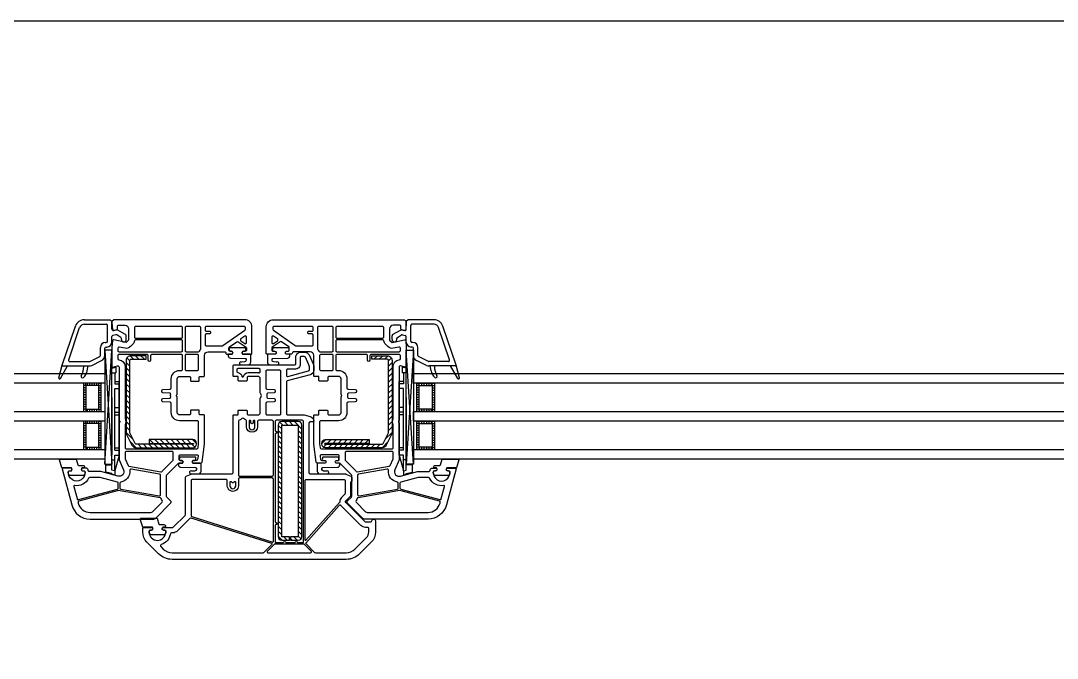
# Model space of a CAD drawing. Header units: millimetres. Extents: x 53645 to 137188, y 78097 to 135533.
# Drawn here: x 69657.7 to 70094.4, y 84934.2 to 85202.8 of the extents above; entities that cross this region are included whole.
import ezdxf

# ---------------------------------------------------------------- set-up
doc = ezdxf.new("R2010")
doc.units = ezdxf.units.MM

# ---------------------------------------------------------------- blocks, each defined once
blk = doc.blocks.new('3432')
at = {"color": 0}
for p, q in [((-9426.41, 354.9), (-9420.85, 371.29)), ((-9417.15, 372.1), (-9407.83, 372.1)), ((-9417.06, 374), (-9406.18, 374)), ((-9407.33, 364.9), (-9407.33, 371.6)), ((-9406.18, 374), (-9405.43, 373.25)), ((-9405.43, 369.96), (-9405.43, 373.25)), ((-9280.68, 374), (-9281.43, 373.25)), ((-9281.43, 369.96), (-9281.43, 373.25)), ((-9269.79, 374), (-9280.68, 374)), ((-9279.53, 364.9), (-9279.53, 371.6)), ((-9269.7, 372.1), (-9279.03, 372.1)), ((-9260.44, 354.9), (-9266.01, 371.29)), ((-9423.67, 357.06), (-9419.05, 370.68)), ((-9405.43, 364.6), (-9405.43, 366.91)), ((-9403.78, 367.62), (-9405.01, 367.4)), ((-9403.23, 369.75), (-9404.84, 369.47)), ((-9401.68, 366.55), (-9403.44, 367.56)), ((-9399.68, 367.7), (-9403.23, 369.75)), ((-9399.43, 365.65), (-9399.43, 367.27)), ((-9287.43, 365.65), (-9287.43, 367.27)), ((-9287.18, 367.7), (-9283.63, 369.75)), ((-9285.18, 366.55), (-9283.42, 367.56)), ((-9283.63, 369.75), (-9282.01, 369.47)), ((-9283.08, 367.62), (-9281.84, 367.4)), ((-9281.43, 364.6), (-9281.43, 366.91)), ((-9263.18, 357.06), (-9267.81, 370.68)), ((-9408.23, 364.4), (-9407.83, 364.4)), ((-9407.93, 362.5), (-9407.53, 362.5)), ((-9401.43, 365.65), (-9401.43, 366.11)), ((-9285.43, 365.65), (-9285.43, 366.11)), ((-9278.93, 362.5), (-9279.33, 362.5)), ((-9278.63, 364.4), (-9279.03, 364.4)), ((-9414.76, 356.45), (-9410.61, 358.47)), ((-9410.33, 358.92), (-9410.33, 362.3)), ((-9408.43, 358.92), (-9408.43, 362)), ((-9408.41, 313.17), (-9405.42, 361.18)), ((-9408.41, 361.18), (-9405.42, 313.17)), ((-9396.3, 357.33), (-9397.78, 358.8)), ((-9394.04, 357.33), (-9395.54, 358.83)), ((-9391.78, 357.33), (-9393.28, 358.83)), ((-9390.95, 358.76), (-9391.02, 358.83)), ((-9295.91, 358.76), (-9295.84, 358.83)), ((-9295.08, 357.33), (-9293.58, 358.83)), ((-9292.81, 357.33), (-9291.31, 358.83)), ((-9290.55, 357.33), (-9289.08, 358.8)), ((-9278.45, 313.17), (-9281.44, 361.18)), ((-9278.45, 361.18), (-9281.44, 313.17)), ((-9278.43, 358.92), (-9278.43, 362)), ((-9276.53, 358.92), (-9276.53, 362.3)), ((-9272.09, 356.45), (-9276.25, 358.47)), ((-9427.86, 349.5), (-9426.42, 354.88)), ((-9427.12, 349.2), (-9424.13, 354.5)), ((-9426.43, 354.8), (-9426.43, 354.8)), ((-9426.13, 354.5), (-9414.98, 354.5)), ((-9423.2, 356.4), (-9414.98, 356.4)), ((-9417.32, 354.32), (-9417.32, 354.5)), ((-9415.87, 352.48), (-9415.52, 354.5)), ((-9413.93, 354.74), (-9409.78, 356.76)), ((-9405.43, 353.61), (-9403.73, 354.07)), ((-9403.73, 354.07), (-9403.73, 351.67)), ((-9397.95, 354.45), (-9399.45, 355.95)), ((-9397.95, 356.71), (-9399.14, 357.9)), ((-9288.91, 356.71), (-9287.72, 357.9)), ((-9288.91, 354.45), (-9287.41, 355.95)), ((-9283.13, 354.07), (-9283.13, 351.67)), ((-9281.43, 353.61), (-9283.13, 354.07)), ((-9272.92, 354.74), (-9277.08, 356.76)), ((-9263.66, 356.4), (-9271.87, 356.4)), ((-9260.73, 354.5), (-9271.87, 354.5)), ((-9270.98, 352.48), (-9271.34, 354.5)), ((-9269.54, 354.32), (-9269.54, 354.5)), ((-9259.73, 349.2), (-9262.73, 354.5)), ((-9259, 349.5), (-9260.44, 354.88)), ((-9260.43, 354.8), (-9260.43, 354.8)), ((-9405.43, 310.65), (-9405.43, 353.61)), ((-9405.43, 351.67), (-9403.73, 351.67)), ((-9404.23, 351.67), (-9404.23, 346.97)), ((-9397.95, 352.19), (-9399.45, 353.69)), ((-9397.95, 349.92), (-9399.45, 351.42)), ((-9288.91, 352.19), (-9287.41, 353.69)), ((-9288.91, 349.92), (-9287.41, 351.42)), ((-9281.43, 351.67), (-9283.13, 351.67)), ((-9282.63, 351.67), (-9282.63, 346.97)), ((-9281.43, 310.65), (-9281.43, 353.61)), ((-9416.41, 347.28), (-9417.41, 347.28)), ((-9416.41, 346.28), (-9417.41, 346.28)), ((-9416.41, 346.28), (-9417.41, 346.28)), ((-9416.41, 345.28), (-9417.41, 345.28)), ((-9416.41, 346.28), (-9416.41, 347.28)), ((-9415.91, 347.28), (-9415.91, 346.28)), ((-9414.91, 347.28), (-9414.91, 346.28)), ((-9413.91, 347.28), (-9413.91, 346.28)), ((-9412.91, 347.28), (-9412.91, 346.28)), ((-9411.91, 347.28), (-9411.91, 346.28)), ((-9410.91, 347.28), (-9409.91, 347.28)), ((-9410.91, 346.28), (-9410.91, 347.28)), ((-9410.91, 346.28), (-9409.91, 346.28)), ((-9410.91, 346.28), (-9409.91, 346.28)), ((-9410.91, 345.28), (-9409.91, 345.28)), ((-9404.23, 347.97), (-9402.43, 347.97)), ((-9404.23, 346.97), (-9402.43, 346.97)), ((-9402.43, 316.97), (-9402.43, 347.97)), ((-9397.95, 347.66), (-9399.45, 349.16)), ((-9397.95, 345.4), (-9399.45, 346.9)), ((-9288.91, 347.66), (-9287.41, 349.16)), ((-9288.91, 345.4), (-9287.41, 346.9)), ((-9284.43, 316.97), (-9284.43, 347.97)), ((-9282.63, 347.97), (-9284.43, 347.97)), ((-9282.63, 346.97), (-9284.43, 346.97)), ((-9275.97, 347.28), (-9276.97, 347.28)), ((-9275.97, 346.28), (-9276.97, 346.28)), ((-9275.97, 346.28), (-9276.97, 346.28)), ((-9275.97, 345.28), (-9276.97, 345.28)), ((-9275.97, 346.28), (-9275.97, 347.28)), ((-9274.97, 347.28), (-9274.97, 346.28)), ((-9273.97, 347.28), (-9273.97, 346.28)), ((-9272.97, 347.28), (-9272.97, 346.28)), ((-9271.97, 347.28), (-9271.97, 346.28)), ((-9270.97, 347.28), (-9270.97, 346.28)), ((-9270.47, 347.28), (-9269.47, 347.28)), ((-9270.47, 346.28), (-9270.47, 347.28)), ((-9270.47, 346.28), (-9269.47, 346.28)), ((-9270.47, 346.28), (-9269.47, 346.28)), ((-9270.47, 345.28), (-9269.47, 345.28)), ((-9416.41, 344.28), (-9417.41, 344.28)), ((-9416.41, 343.28), (-9417.41, 343.28)), ((-9416.41, 342.28), (-9417.41, 342.28)), ((-9416.41, 341.28), (-9417.41, 341.28)), ((-9410.91, 344.28), (-9409.91, 344.28)), ((-9410.91, 343.28), (-9409.91, 343.28)), ((-9410.91, 342.28), (-9409.91, 342.28)), ((-9410.91, 341.28), (-9409.91, 341.28)), ((-9405.43, 341.2), (-9405.43, 317)), ((-9404.23, 344.97), (-9402.43, 344.97)), ((-9404.23, 318.97), (-9404.23, 344.97)), ((-9397.95, 343.13), (-9399.45, 344.63)), ((-9397.95, 340.87), (-9399.45, 342.37)), ((-9288.91, 343.13), (-9287.41, 344.63)), ((-9288.91, 340.87), (-9287.41, 342.37)), ((-9282.63, 344.97), (-9284.43, 344.97)), ((-9282.63, 318.97), (-9282.63, 344.97)), ((-9281.43, 341.2), (-9281.43, 317)), ((-9275.97, 344.28), (-9276.97, 344.28)), ((-9275.97, 343.28), (-9276.97, 343.28)), ((-9275.97, 342.28), (-9276.97, 342.28)), ((-9275.97, 341.28), (-9276.97, 341.28)), ((-9270.47, 344.28), (-9269.47, 344.28)), ((-9270.47, 343.28), (-9269.47, 343.28)), ((-9270.47, 342.28), (-9269.47, 342.28)), ((-9270.47, 341.28), (-9269.47, 341.28)), ((-9416.41, 340.28), (-9417.41, 340.28)), ((-9416.41, 339.28), (-9417.41, 339.28)), ((-9416.41, 338.28), (-9417.41, 338.28)), ((-9416.41, 337.28), (-9417.41, 337.28)), ((-9416.41, 336.28), (-9417.41, 336.28)), ((-9416.41, 336.28), (-9416.41, 335.28)), ((-9415.91, 336.28), (-9415.91, 335.28)), ((-9414.91, 336.28), (-9414.91, 335.28)), ((-9413.91, 336.28), (-9413.91, 335.28)), ((-9412.91, 336.28), (-9412.91, 335.28)), ((-9411.91, 336.28), (-9411.91, 335.28)), ((-9410.91, 340.28), (-9409.91, 340.28)), ((-9410.91, 339.28), (-9409.91, 339.28)), ((-9410.91, 338.28), (-9409.91, 338.28)), ((-9410.91, 337.28), (-9409.91, 337.28)), ((-9410.91, 336.28), (-9410.91, 335.28)), ((-9410.91, 336.28), (-9409.91, 336.28)), ((-9404.23, 336.97), (-9402.43, 336.97)), ((-9397.95, 338.61), (-9399.45, 340.11)), ((-9397.95, 336.35), (-9399.45, 337.85)), ((-9288.91, 338.61), (-9287.41, 340.11)), ((-9288.91, 336.35), (-9287.41, 337.85)), ((-9282.63, 336.97), (-9284.43, 336.97)), ((-9275.97, 340.28), (-9276.97, 340.28)), ((-9275.97, 339.28), (-9276.97, 339.28)), ((-9275.97, 338.28), (-9276.97, 338.28)), ((-9275.97, 337.28), (-9276.97, 337.28)), ((-9275.97, 336.28), (-9276.97, 336.28)), ((-9275.97, 336.28), (-9275.97, 335.28)), ((-9274.97, 336.28), (-9274.97, 335.28)), ((-9273.97, 336.28), (-9273.97, 335.28)), ((-9272.97, 336.28), (-9272.97, 335.28)), ((-9271.97, 336.28), (-9271.97, 335.28)), ((-9270.97, 336.28), (-9270.97, 335.28)), ((-9270.47, 340.28), (-9269.47, 340.28)), ((-9270.47, 339.28), (-9269.47, 339.28)), ((-9270.47, 338.28), (-9269.47, 338.28)), ((-9270.47, 337.28), (-9269.47, 337.28)), ((-9270.47, 336.28), (-9270.47, 335.28)), ((-9270.47, 336.28), (-9269.47, 336.28)), ((-9404.23, 334.97), (-9402.43, 334.97)), ((-9404.23, 333.97), (-9402.43, 333.97)), ((-9397.95, 334.08), (-9399.45, 335.58)), ((-9397.95, 331.82), (-9399.45, 333.32)), ((-9288.91, 334.08), (-9287.41, 335.58)), ((-9288.91, 331.82), (-9287.41, 333.32)), ((-9282.63, 334.97), (-9284.43, 334.97)), ((-9282.63, 333.97), (-9284.43, 333.97)), ((-9416.41, 331.28), (-9417.41, 331.28)), ((-9416.41, 330.28), (-9417.41, 330.28)), ((-9416.41, 330.28), (-9417.41, 330.28)), ((-9416.41, 329.28), (-9417.41, 329.28)), ((-9416.41, 328.28), (-9417.41, 328.28)), ((-9416.41, 330.28), (-9416.41, 331.28)), ((-9415.91, 331.28), (-9415.91, 330.28)), ((-9414.91, 331.28), (-9414.91, 330.28)), ((-9413.91, 331.28), (-9413.91, 330.28)), ((-9412.91, 331.28), (-9412.91, 330.28)), ((-9411.91, 331.28), (-9411.91, 330.28)), ((-9410.91, 331.28), (-9409.91, 331.28)), ((-9410.91, 330.28), (-9410.91, 331.28)), ((-9410.91, 330.28), (-9409.91, 330.28)), ((-9410.91, 330.28), (-9409.91, 330.28)), ((-9410.91, 329.28), (-9409.91, 329.28)), ((-9410.91, 328.28), (-9409.91, 328.28)), ((-9397.95, 329.56), (-9399.45, 331.06)), ((-9397.95, 327.3), (-9399.45, 328.8)), ((-9333.92, 327.95), (-9335.42, 329.45)), ((-9333.41, 329.56), (-9334.69, 330.84)), ((-9331.29, 329.56), (-9332.79, 331.06)), ((-9329.16, 329.56), (-9330.66, 331.06)), ((-9327.04, 329.56), (-9328.54, 331.06)), ((-9325.42, 327.93), (-9326.92, 329.43)), ((-9325.56, 330.2), (-9326.28, 330.91)), ((-9288.91, 329.56), (-9287.41, 331.06)), ((-9288.91, 327.3), (-9287.41, 328.8)), ((-9275.97, 331.28), (-9276.97, 331.28)), ((-9275.97, 330.28), (-9276.97, 330.28)), ((-9275.97, 330.28), (-9276.97, 330.28)), ((-9275.97, 329.28), (-9276.97, 329.28)), ((-9275.97, 328.28), (-9276.97, 328.28)), ((-9275.97, 330.28), (-9275.97, 331.28)), ((-9274.97, 331.28), (-9274.97, 330.28)), ((-9273.97, 331.28), (-9273.97, 330.28)), ((-9272.97, 331.28), (-9272.97, 330.28)), ((-9271.97, 331.28), (-9271.97, 330.28)), ((-9270.97, 331.28), (-9270.97, 330.28)), ((-9270.47, 331.28), (-9269.47, 331.28)), ((-9270.47, 330.28), (-9270.47, 331.28)), ((-9270.47, 330.28), (-9269.47, 330.28)), ((-9270.47, 330.28), (-9269.47, 330.28)), ((-9270.47, 329.28), (-9269.47, 329.28)), ((-9270.47, 328.28), (-9269.47, 328.28)), ((-9416.41, 327.28), (-9417.41, 327.28)), ((-9416.41, 326.28), (-9417.41, 326.28)), ((-9416.41, 325.28), (-9417.41, 325.28)), ((-9416.41, 324.28), (-9417.41, 324.28)), ((-9416.41, 323.28), (-9417.41, 323.28)), ((-9410.91, 327.28), (-9409.91, 327.28)), ((-9410.91, 326.28), (-9409.91, 326.28)), ((-9410.91, 325.28), (-9409.91, 325.28)), ((-9410.91, 324.28), (-9409.91, 324.28)), ((-9410.91, 323.28), (-9409.91, 323.28)), ((-9396.6, 323.68), (-9399.45, 326.53)), ((-9388, 321.87), (-9389.58, 323.45)), ((-9385.74, 321.87), (-9387.32, 323.45)), ((-9383.48, 321.87), (-9385.06, 323.45)), ((-9381.21, 321.87), (-9382.79, 323.45)), ((-9378.95, 321.87), (-9380.53, 323.45)), ((-9376.69, 321.87), (-9378.27, 323.45)), ((-9374.43, 321.87), (-9376.01, 323.45)), ((-9372.16, 321.87), (-9373.74, 323.45)), ((-9369.8, 321.78), (-9371.48, 323.45)), ((-9333.92, 325.82), (-9335.42, 327.32)), ((-9333.92, 323.7), (-9335.42, 325.2)), ((-9325.42, 325.81), (-9326.92, 327.31)), ((-9325.42, 323.69), (-9326.92, 325.19)), ((-9317.05, 321.78), (-9315.37, 323.45)), ((-9314.69, 321.87), (-9313.11, 323.45)), ((-9312.43, 321.87), (-9310.85, 323.45)), ((-9310.17, 321.87), (-9308.59, 323.45)), ((-9307.9, 321.87), (-9306.32, 323.45)), ((-9305.64, 321.87), (-9304.06, 323.45)), ((-9303.38, 321.87), (-9301.8, 323.45)), ((-9301.11, 321.87), (-9299.54, 323.45)), ((-9298.85, 321.87), (-9297.27, 323.45)), ((-9290.26, 323.68), (-9287.41, 326.53)), ((-9275.97, 327.28), (-9276.97, 327.28)), ((-9275.97, 326.28), (-9276.97, 326.28)), ((-9275.97, 325.28), (-9276.97, 325.28)), ((-9275.97, 324.28), (-9276.97, 324.28)), ((-9275.97, 323.28), (-9276.97, 323.28)), ((-9270.47, 327.28), (-9269.47, 327.28)), ((-9270.47, 326.28), (-9269.47, 326.28)), ((-9270.47, 325.28), (-9269.47, 325.28)), ((-9270.47, 324.28), (-9269.47, 324.28)), ((-9270.47, 323.28), (-9269.47, 323.28)), ((-9416.41, 322.28), (-9417.41, 322.28)), ((-9416.41, 321.28), (-9417.41, 321.28)), ((-9416.41, 320.28), (-9417.41, 320.28)), ((-9416.41, 320.28), (-9416.41, 319.28)), ((-9415.91, 320.28), (-9415.91, 319.28)), ((-9414.91, 320.28), (-9414.91, 319.28)), ((-9413.91, 320.28), (-9413.91, 319.28)), ((-9412.91, 320.28), (-9412.91, 319.28)), ((-9411.91, 320.28), (-9411.91, 319.28)), ((-9410.91, 322.28), (-9409.91, 322.28)), ((-9410.91, 321.28), (-9409.91, 321.28)), ((-9410.91, 320.28), (-9410.91, 319.28)), ((-9410.91, 320.28), (-9409.91, 320.28)), ((-9404.23, 319.97), (-9402.43, 319.97)), ((-9404.23, 318.97), (-9404.23, 319.57)), ((-9404.23, 318.97), (-9402.43, 318.97)), ((-9395.21, 320.03), (-9397.69, 322.51)), ((-9392.94, 320.03), (-9394.44, 321.53)), ((-9390.68, 320.03), (-9392.18, 321.53)), ((-9388.42, 320.03), (-9389.92, 321.53)), ((-9386.16, 320.03), (-9387.66, 321.53)), ((-9383.89, 320.03), (-9385.39, 321.53)), ((-9381.63, 320.03), (-9383.13, 321.53)), ((-9379.37, 320.03), (-9380.87, 321.53)), ((-9377.11, 320.03), (-9378.61, 321.53)), ((-9374.84, 320.03), (-9376.34, 321.53)), ((-9372.58, 320.03), (-9374.08, 321.53)), ((-9370.53, 320.24), (-9371.82, 321.53)), ((-9333.92, 321.58), (-9335.42, 323.08)), ((-9333.92, 319.46), (-9335.42, 320.96)), ((-9333.92, 317.34), (-9335.42, 318.84)), ((-9325.42, 321.57), (-9326.92, 323.07)), ((-9325.42, 319.45), (-9326.92, 320.95)), ((-9325.42, 317.32), (-9326.92, 318.82)), ((-9316.32, 320.24), (-9315.04, 321.53)), ((-9314.27, 320.03), (-9312.77, 321.53)), ((-9312.01, 320.03), (-9310.51, 321.53)), ((-9309.75, 320.03), (-9308.25, 321.53)), ((-9307.49, 320.03), (-9305.99, 321.53)), ((-9305.22, 320.03), (-9303.72, 321.53)), ((-9302.96, 320.03), (-9301.46, 321.53)), ((-9300.7, 320.03), (-9299.2, 321.53)), ((-9298.43, 320.03), (-9296.93, 321.53)), ((-9296.17, 320.03), (-9294.67, 321.53)), ((-9293.91, 320.03), (-9292.41, 321.53)), ((-9291.65, 320.03), (-9289.16, 322.51)), ((-9282.63, 319.97), (-9284.43, 319.97)), ((-9282.63, 318.97), (-9284.43, 318.97)), ((-9282.63, 318.97), (-9282.63, 319.57)), ((-9275.97, 322.28), (-9276.97, 322.28)), ((-9275.97, 321.28), (-9276.97, 321.28)), ((-9275.97, 320.28), (-9276.97, 320.28)), ((-9275.97, 320.28), (-9275.97, 319.28)), ((-9274.97, 320.28), (-9274.97, 319.28)), ((-9273.97, 320.28), (-9273.97, 319.28)), ((-9272.97, 320.28), (-9272.97, 319.28)), ((-9271.97, 320.28), (-9271.97, 319.28)), ((-9270.97, 320.28), (-9270.97, 319.28)), ((-9270.47, 322.28), (-9269.47, 322.28)), ((-9270.47, 321.28), (-9269.47, 321.28)), ((-9270.47, 320.28), (-9270.47, 319.28)), ((-9270.47, 320.28), (-9269.47, 320.28)), ((-9405.43, 314.97), (-9404.23, 314.97)), ((-9404.23, 310.37), (-9404.23, 316.97)), ((-9404.23, 316.97), (-9402.43, 316.97)), ((-9402.43, 316.97), (-9404.23, 310.37)), ((-9404.23, 310.65), (-9404.23, 316.97)), ((-9333.92, 315.22), (-9335.42, 316.72)), ((-9333.92, 313.1), (-9335.42, 314.6)), ((-9325.42, 315.2), (-9326.92, 316.7)), ((-9325.42, 313.08), (-9326.92, 314.58)), ((-9284.43, 316.97), (-9282.63, 310.37)), ((-9282.63, 316.97), (-9284.43, 316.97)), ((-9282.63, 310.65), (-9282.63, 316.97)), ((-9282.63, 310.37), (-9282.63, 316.97)), ((-9281.43, 314.97), (-9282.63, 314.97)), ((-9407.99, 309.82), (-9407.99, 312.87)), ((-9407.99, 312.87), (-9405.42, 312.87)), ((-9404.23, 310.37), (-9405.43, 310.65)), ((-9404.22, 310.39), (-9404.22, 308.52)), ((-9333.92, 310.98), (-9335.42, 312.48)), ((-9333.92, 308.85), (-9335.42, 310.35)), ((-9325.42, 310.96), (-9326.92, 312.46)), ((-9325.42, 308.84), (-9326.92, 310.34)), ((-9282.63, 310.37), (-9281.43, 310.65)), ((-9282.63, 310.39), (-9282.63, 308.52)), ((-9278.86, 312.87), (-9281.43, 312.87)), ((-9278.86, 309.82), (-9278.86, 312.87)), ((-9405.42, 309.14), (-9407.99, 309.82)), ((-9405.42, 308.85), (-9405.42, 309.14)), ((-9404.22, 308.52), (-9405.42, 308.85)), ((-9333.92, 306.73), (-9335.42, 308.23)), ((-9333.92, 304.61), (-9335.42, 306.11)), ((-9325.42, 306.72), (-9326.92, 308.22)), ((-9325.42, 304.6), (-9326.92, 306.1)), ((-9282.63, 308.52), (-9281.43, 308.85)), ((-9281.43, 309.14), (-9278.86, 309.82)), ((-9281.43, 308.85), (-9281.43, 309.14)), ((-9333.92, 302.49), (-9335.42, 303.99)), ((-9333.92, 300.37), (-9335.42, 301.87)), ((-9325.42, 302.48), (-9326.92, 303.98)), ((-9325.42, 300.35), (-9326.92, 301.85)), ((-9333.92, 298.25), (-9335.42, 299.75)), ((-9333.92, 296.13), (-9335.42, 297.63)), ((-9325.42, 298.23), (-9326.92, 299.73)), ((-9325.42, 296.11), (-9326.92, 297.61)), ((-9333.92, 294.01), (-9335.42, 295.51)), ((-9333.92, 291.88), (-9335.42, 293.38)), ((-9325.42, 293.99), (-9326.92, 295.49)), ((-9325.42, 291.87), (-9326.92, 293.37)), ((-9333.92, 289.76), (-9335.42, 291.26)), ((-9333.92, 287.64), (-9335.42, 289.14)), ((-9325.42, 289.75), (-9326.92, 291.25)), ((-9325.42, 287.63), (-9326.92, 289.13)), ((-9333.92, 285.52), (-9335.42, 287.02)), ((-9333.92, 283.4), (-9335.42, 284.9)), ((-9325.42, 285.51), (-9326.92, 287.01)), ((-9325.42, 283.38), (-9326.92, 284.88)), ((-9333.7, 281.06), (-9335.42, 282.78)), ((-9331.58, 281.06), (-9333.08, 282.56)), ((-9330.67, 282.27), (-9330.96, 282.56)), ((-9329.46, 281.06), (-9330.17, 281.77)), ((-9327.33, 281.06), (-9328.83, 282.56)), ((-9325.76, 281.6), (-9326.92, 282.76))]:
    blk.add_line(p, q, dxfattribs=at)
for points in [[(-10170.43, 500), (-8570.43, 500), (-8570.43, 150), (-10170.43, 150)], [(-9408.41, 315.18), (-9408.41, 313.17), (-9405.42, 313.17), (-9405.42, 361.18), (-9408.41, 361.18)], [(-9278.45, 315.18), (-9278.45, 313.17), (-9281.44, 313.17), (-9281.44, 361.18), (-9278.45, 361.18)], [(-9408.43, 347.28), (-10070.39, 347.28), (-10070.39, 351.28), (-9408.43, 351.28)], [(-8670.43, 347.28), (-9278.45, 347.28), (-9278.45, 351.28), (-8670.43, 351.28)], [(-9409.91, 347.28), (-9417.41, 347.28), (-9417.41, 335.28), (-9409.91, 335.28)], [(-9410.91, 346.28), (-9416.41, 346.28), (-9416.41, 336.28), (-9410.91, 336.28)], [(-9276.97, 347.28), (-9269.47, 347.28), (-9269.47, 335.28), (-9276.97, 335.28)], [(-9275.97, 346.28), (-9270.47, 346.28), (-9270.47, 336.28), (-9275.97, 336.28)], [(-9408.43, 331.28), (-10070.39, 331.28), (-10070.39, 335.28), (-9408.43, 335.28)], [(-8670.43, 331.28), (-9278.45, 331.28), (-9278.45, 335.28), (-8670.43, 335.28)], [(-9409.91, 331.28), (-9417.41, 331.28), (-9417.41, 319.28), (-9409.91, 319.28)], [(-9410.91, 330.28), (-9416.41, 330.28), (-9416.41, 320.28), (-9410.91, 320.28)], [(-9276.97, 331.28), (-9269.47, 331.28), (-9269.47, 319.28), (-9276.97, 319.28)], [(-9275.97, 330.28), (-9270.47, 330.28), (-9270.47, 320.28), (-9275.97, 320.28)], [(-9408.43, 315.28), (-10070.39, 315.28), (-10070.39, 319.28), (-9408.43, 319.28)], [(-8670.43, 315.28), (-9278.45, 315.28), (-9278.45, 319.28), (-8670.43, 319.28)]]:
    blk.add_lwpolyline(points, close=True, dxfattribs=at)
for points in [[(-9404.68, 374), (-9405.43, 373.25), (-9405.43, 372.75), (-9405.24, 369.97, 0.446275), (-9404.66, 369.51), (-9403.54, 369.7, 0.36397), (-9403.13, 370.2), (-9403.13, 371.2, -0.414214), (-9402.63, 371.7), (-9399.93, 371.7, -0.414214), (-9398.43, 370.2), (-9398.43, 365.43), (-9399.43, 364.43), (-9404.65, 365.49, 0.454146), (-9405.25, 365.03), (-9405.42, 362.41, 0.016582), (-9405.43, 362.21), (-9405.43, 354.3, 0.493145), (-9405.05, 354.01), (-9403.06, 354.54, -0.493145), (-9402.43, 354.06), (-9402.43, 331.71, 0.201513), (-9402.28, 331.36, -0.420084), (-9402.28, 330.64, 0.201513), (-9402.43, 330.29), (-9402.43, 315), (-9400.59, 310.8, -0.628383), (-9402.94, 308.07), (-9410.15, 310), (-9414.93, 310, -0.414214), (-9415.43, 310.5, 0.414214), (-9416.43, 311.5), (-9418.07, 311.5), (-9418.25, 311.2, 0.57735), (-9417.73, 310.3), (-9417.29, 310.3, -0.38517), (-9416.79, 309.85, -1.105542), (-9423.76, 309.85, -0.38517), (-9423.26, 310.3), (-9422.83, 310.3, 0.57735), (-9422.31, 311.2), (-9422.48, 311.5), (-9426.13, 311.5, 0.493145), (-9426.42, 311.12), (-9422.35, 295.93, 0.339454), (-9414.62, 290), (-9387.84, 290, 0.198912), (-9387.13, 290.29), (-9380.57, 296.85, 0.414214), (-9380.57, 297.56), (-9382.28, 299.27, -0.198912), (-9382.43, 299.62), (-9382.43, 308.29, -0.198912), (-9382.28, 308.65), (-9377.57, 313.35, -0.198912), (-9377.22, 313.5), (-9375.78, 313.5), (-9375.61, 313.8, 0.57735), (-9376.13, 314.7), (-9376.63, 314.7, -0.414214), (-9377.13, 315.2), (-9377.13, 316.6, -0.414214), (-9376.63, 317.1), (-9369.64, 317.1, -0.455633), (-9369.14, 316.53), (-9369.34, 315.13, -0.373972), (-9369.83, 314.7), (-9371.03, 314.7, 0.57735), (-9371.55, 313.8), (-9371.37, 313.5), (-9367.99, 313.5, 0.373885), (-9367.49, 313.93), (-9366.43, 321.5), (-9366.43, 333.6, 0.414214), (-9366.73, 333.9), (-9368.33, 333.9, -0.414214), (-9368.63, 334.2), (-9368.63, 335.6, 0.414214), (-9368.93, 335.9), (-9372.03, 335.9, 0.414214), (-9372.33, 335.6), (-9372.33, 334.4, -0.414214), (-9372.83, 333.9), (-9376.93, 333.9, -0.414214), (-9377.93, 334.9), (-9377.93, 341.29, 0.201513), (-9378.08, 341.64, -0.420084), (-9378.08, 342.36, 0.201513), (-9377.93, 342.71), (-9377.93, 349.1, -0.414214), (-9376.93, 350.1), (-9372.83, 350.1, -0.414214), (-9372.33, 349.6), (-9372.33, 348.4, 0.414214), (-9372.03, 348.1), (-9368.93, 348.1, 0.414214), (-9368.63, 348.4), (-9368.63, 349.8, -0.414214), (-9368.33, 350.1), (-9366.73, 350.1, 0.414214), (-9366.43, 350.4), (-9366.43, 359, -0.414214), (-9364.93, 360.5), (-9357.93, 360.5, -0.414214), (-9357.43, 360, 0.414214), (-9356.93, 359.5), (-9354.78, 359.5), (-9354.61, 359.8, 0.57735), (-9355.13, 360.7), (-9355.63, 360.7, -0.414214), (-9356.13, 361.2), (-9356.13, 362.17, -0.244698), (-9355.91, 362.58), (-9352.86, 364.72, -0.315299), (-9352.29, 364.72), (-9348.94, 362.37, -0.244698), (-9348.73, 361.96), (-9348.73, 361.2, -0.414214), (-9349.23, 360.7), (-9350.03, 360.7, 0.57735), (-9350.55, 359.8), (-9350.37, 359.5), (-9346.73, 359.5, 0.414214), (-9346.43, 359.8), (-9346.43, 371, 0.414214), (-9349.43, 374)], [(-9282.18, 374), (-9281.43, 373.25), (-9281.43, 372.75), (-9281.61, 369.97, -0.446275), (-9282.2, 369.51), (-9283.31, 369.7, -0.36397), (-9283.73, 370.2), (-9283.73, 371.2, 0.414214), (-9284.23, 371.7), (-9286.93, 371.7, 0.414214), (-9288.43, 370.2), (-9288.43, 365.43), (-9287.43, 364.43), (-9282.21, 365.49, -0.454146), (-9281.61, 365.03), (-9281.43, 362.41, -0.016582), (-9281.43, 362.21), (-9281.43, 354.3, -0.493145), (-9281.8, 354.01), (-9283.8, 354.54, 0.493145), (-9284.43, 354.06), (-9284.43, 331.71, -0.201513), (-9284.58, 331.36, 0.420084), (-9284.58, 330.64, -0.201513), (-9284.43, 330.29), (-9284.43, 315), (-9286.26, 310.8, 0.628383), (-9283.91, 308.07), (-9276.7, 310), (-9271.93, 310, 0.414214), (-9271.43, 310.5, -0.414214), (-9270.43, 311.5), (-9268.78, 311.5), (-9268.61, 311.2, -0.57735), (-9269.13, 310.3), (-9269.56, 310.3, 0.38517), (-9270.06, 309.85, 1.105542), (-9263.09, 309.85, 0.38517), (-9263.59, 310.3), (-9264.03, 310.3, -0.57735), (-9264.55, 311.2), (-9264.37, 311.5), (-9260.73, 311.5, -0.493145), (-9260.44, 311.12), (-9264.51, 295.93, -0.339454), (-9272.24, 290), (-9299.01, 290, -0.198912), (-9299.72, 290.29), (-9306.28, 296.85, -0.414214), (-9306.28, 297.56), (-9304.57, 299.27, 0.198912), (-9304.43, 299.62), (-9304.43, 308.29, 0.198912), (-9304.57, 308.65), (-9309.28, 313.35, 0.198912), (-9309.63, 313.5), (-9311.07, 313.5), (-9311.25, 313.8, -0.57735), (-9310.73, 314.7), (-9310.23, 314.7, 0.414214), (-9309.73, 315.2), (-9309.73, 316.6, 0.414214), (-9310.23, 317.1), (-9317.22, 317.1, 0.455633), (-9317.71, 316.53), (-9317.51, 315.13, 0.373972), (-9317.02, 314.7), (-9315.83, 314.7, -0.57735), (-9315.31, 313.8), (-9315.48, 313.5), (-9318.87, 313.5, -0.373885), (-9319.36, 313.93), (-9320.43, 321.5), (-9320.43, 333.6, -0.414214), (-9320.13, 333.9), (-9318.53, 333.9, 0.414214), (-9318.23, 334.2), (-9318.23, 335.6, -0.414214), (-9317.93, 335.9), (-9314.83, 335.9, -0.414214), (-9314.53, 335.6), (-9314.53, 334.4, 0.414214), (-9314.03, 333.9), (-9309.93, 333.9, 0.414214), (-9308.93, 334.9), (-9308.93, 341.29, -0.201513), (-9308.78, 341.64, 0.420084), (-9308.78, 342.36, -0.201513), (-9308.93, 342.71), (-9308.93, 349.1, 0.414214), (-9309.93, 350.1), (-9314.03, 350.1, 0.414214), (-9314.53, 349.6), (-9314.53, 348.4, -0.414214), (-9314.83, 348.1), (-9317.93, 348.1, -0.414214), (-9318.23, 348.4), (-9318.23, 349.8, 0.414214), (-9318.53, 350.1), (-9320.13, 350.1, -0.414214), (-9320.43, 350.4), (-9320.43, 359, 0.414214), (-9321.93, 360.5), (-9328.93, 360.5, 0.414214), (-9329.43, 360, -0.414214), (-9329.93, 359.5), (-9332.07, 359.5), (-9332.25, 359.8, -0.57735), (-9331.73, 360.7), (-9331.23, 360.7, 0.414214), (-9330.73, 361.2), (-9330.73, 362.17, 0.244698), (-9330.94, 362.58), (-9333.99, 364.72, 0.315299), (-9334.56, 364.72), (-9337.91, 362.37, 0.244698), (-9338.13, 361.96), (-9338.13, 361.2, 0.414214), (-9337.63, 360.7), (-9336.83, 360.7, -0.57735), (-9336.31, 359.8), (-9336.48, 359.5), (-9340.13, 359.5, -0.414214), (-9340.43, 359.8), (-9340.43, 371, -0.414214), (-9337.43, 374)], [(-9395.43, 371.2, 0.414214), (-9395.93, 370.7), (-9395.93, 366.7, 0.414214), (-9395.43, 366.2), (-9376.23, 366.2, 0.414214), (-9375.73, 366.7), (-9375.73, 370.7, 0.414214), (-9376.23, 371.2)], [(-9374.13, 371.2, 0.414214), (-9374.63, 370.7), (-9374.63, 361, 0.414214), (-9374.13, 360.5), (-9368.96, 360.5, 0.284915), (-9368.51, 360.78, -0.045769), (-9368.13, 361.4, 0.162278), (-9368.03, 361.7), (-9368.03, 370.7, 0.414214), (-9368.53, 371.2)], [(-9365.73, 371.2, 0.414214), (-9366.23, 370.7), (-9366.23, 369.7, 0.414214), (-9365.73, 369.2), (-9364.43, 369.2, -0.414214), (-9363.93, 368.7), (-9363.93, 368.5, -0.414214), (-9364.43, 368), (-9365.73, 368, 0.414214), (-9366.23, 367.5), (-9366.23, 363.49, 0.436376), (-9365.69, 362.99, -0.01877), (-9365.43, 363), (-9358.96, 363, 0.153915), (-9358.67, 363.09), (-9349.44, 369.56, 0.244698), (-9349.23, 369.97), (-9349.23, 370.7, 0.414214), (-9349.73, 371.2)], [(-9351.12, 365.94, 0.520567), (-9351.12, 365.12), (-9349.51, 363.99, 0.606815), (-9348.73, 364.4), (-9348.73, 366.65, 0.606815), (-9349.51, 367.06)], [(-9337.34, 367.06, 0.606815), (-9338.13, 366.65), (-9338.13, 364.4, 0.606815), (-9337.34, 363.99), (-9335.73, 365.12, 0.520567), (-9335.73, 365.94)], [(-9337.13, 371.2, 0.414214), (-9337.63, 370.7), (-9337.63, 369.97, 0.244698), (-9337.41, 369.56), (-9328.18, 363.09, 0.153915), (-9327.89, 363), (-9321.43, 363, -0.01877), (-9321.16, 362.99, 0.436376), (-9320.63, 363.49), (-9320.63, 367.5, 0.414214), (-9321.13, 368), (-9322.43, 368, -0.414214), (-9322.93, 368.5), (-9322.93, 368.7, -0.414214), (-9322.43, 369.2), (-9321.13, 369.2, 0.414214), (-9320.63, 369.7), (-9320.63, 370.7, 0.414214), (-9321.13, 371.2)], [(-9318.33, 371.2, 0.414214), (-9318.83, 370.7), (-9318.83, 361.7, 0.162278), (-9318.73, 361.4, -0.045769), (-9318.34, 360.78, 0.284915), (-9317.9, 360.5), (-9312.73, 360.5, 0.414214), (-9312.23, 361), (-9312.23, 370.7, 0.414214), (-9312.73, 371.2)], [(-9310.63, 371.2, 0.414214), (-9311.13, 370.7), (-9311.13, 366.7, 0.414214), (-9310.63, 366.2), (-9291.43, 366.2, 0.414214), (-9290.93, 366.7), (-9290.93, 370.7, 0.414214), (-9291.43, 371.2)], [(-9395.46, 365.5, 0.372896), (-9395.95, 365.07, -0.161969), (-9396.66, 363.66), (-9397.66, 362.66, -0.251647), (-9399.93, 361.98), (-9402.33, 362.47, 0.4743), (-9402.93, 361.98), (-9402.93, 361, 0.414214), (-9402.43, 360.5), (-9376.23, 360.5, 0.414214), (-9375.73, 361), (-9375.73, 365, 0.414214), (-9376.23, 365.5)], [(-9310.63, 365.5, 0.414214), (-9311.13, 365), (-9311.13, 361, 0.414214), (-9310.63, 360.5), (-9284.43, 360.5, 0.414214), (-9283.93, 361), (-9283.93, 361.98, 0.4743), (-9284.53, 362.47), (-9286.93, 361.98, -0.251647), (-9289.19, 362.66), (-9290.19, 363.66, -0.161969), (-9290.9, 365.07, 0.372896), (-9291.4, 365.5)], [(-9388.63, 359.4, 0.414214), (-9389.13, 358.9), (-9389.13, 356.9, -1), (-9390.13, 356.9), (-9390.13, 358.9, 0.414214), (-9390.63, 359.4), (-9402.43, 359.4, 0.414214), (-9402.93, 358.9), (-9402.93, 357.61, 0.387795), (-9402.47, 357.11, -0.387795), (-9399.93, 354.32), (-9399.93, 332.31, -0.229416), (-9399.93, 329.69), (-9399.93, 320.1, 0.414214), (-9399.43, 319.6), (-9369.65, 319.6, 0.373972), (-9369.16, 320.03), (-9368.93, 321.64, 0.034844), (-9368.93, 321.71), (-9368.93, 330.9, 0.414214), (-9369.43, 331.4), (-9376.93, 331.4, -0.414214), (-9380.43, 334.9), (-9380.43, 338.72, 0.39896), (-9380.9, 339.22), (-9383.95, 339.38, -0.39896), (-9384.43, 339.87), (-9384.43, 340.31, -0.39896), (-9383.95, 340.8), (-9381.16, 340.95, 0.442836), (-9380.69, 341.52, -0.074681), (-9380.69, 342.48, 0.442836), (-9381.16, 343.05), (-9383.95, 343.2, -0.39896), (-9384.43, 343.69), (-9384.43, 344.13, -0.39896), (-9383.95, 344.62), (-9380.9, 344.78, 0.39896), (-9380.43, 345.28), (-9380.43, 349.1, -0.414214), (-9376.93, 352.6), (-9376.23, 352.6, 0.414214), (-9375.73, 353.1), (-9375.73, 358.9, 0.414214), (-9376.23, 359.4)], [(-9399.45, 356.83), (-9399.45, 326.5, 0.116434), (-9399.24, 325.61), (-9397, 321.13, 0.284079), (-9395.21, 320.03), (-9371.3, 320.03, 0.414214), (-9369.8, 321.53), (-9369.8, 321.95, 0.414214), (-9371.3, 323.45), (-9389.8, 323.45), (-9389.8, 321.87), (-9371.21, 321.87, -0.940252), (-9371.19, 321.53), (-9395.08, 321.53, -0.228035), (-9395.66, 321.81), (-9397.9, 326.28, -0.116434), (-9397.95, 326.5), (-9397.95, 356.83, -0.414214), (-9397.45, 357.33), (-9390.95, 357.33), (-9390.95, 358.83), (-9397.45, 358.83, 0.414214)], [(-9354.43, 309.5), (-9354.43, 333.6, -0.414214), (-9354.13, 333.9), (-9352.53, 333.9, 0.414214), (-9352.23, 334.2), (-9352.23, 335.6, -0.414214), (-9351.93, 335.9), (-9348.83, 335.9, -0.414214), (-9348.53, 335.6), (-9348.53, 334.4, 0.414214), (-9348.03, 333.9), (-9343.93, 333.9, 0.414214), (-9342.93, 334.9), (-9342.93, 340.88, -0.213422), (-9342.76, 341.25, 0.447214), (-9342.76, 342.75, -0.213422), (-9342.93, 343.12), (-9342.93, 349.1, 0.414214), (-9343.93, 350.1), (-9348.03, 350.1, 0.414214), (-9348.53, 349.6), (-9348.53, 348.4, -0.414214), (-9348.83, 348.1), (-9351.93, 348.1, -0.414214), (-9352.23, 348.4), (-9352.23, 349.8, 0.414214), (-9352.53, 350.1), (-9354.13, 350.1, -0.414214), (-9354.43, 350.4), (-9354.43, 354.5, -0.414214), (-9353.93, 355), (-9328.43, 355, 0.414214), (-9327.93, 355.5), (-9327.93, 358.3, -0.414214), (-9325.93, 360.3), (-9324.19, 360.3, -0.290275), (-9322.39, 359.15), (-9320.62, 355.41, -0.110636), (-9320.43, 354.55), (-9320.43, 352.72, -0.339454), (-9321.91, 350.78), (-9331.56, 348.2, 0.339454), (-9331.93, 347.72), (-9331.93, 334.4, 0.414214), (-9331.43, 333.9), (-9324.46, 333.9), (-9321.91, 333.22, -0.339454), (-9320.43, 331.28), (-9320.43, 331.2, -0.414214), (-9320.73, 330.9), (-9321.93, 330.9, 0.414214), (-9322.43, 330.4), (-9322.43, 309.5, 0.414214), (-9321.93, 309), (-9307.02, 309, -0.095415), (-9306.84, 308.96), (-9304.74, 308.13, -0.306678), (-9304.43, 307.66), (-9304.43, 306, -0.414214), (-9304.93, 305.5), (-9304.93, 299.83, -0.198912), (-9305.07, 299.47), (-9307.06, 297.49, 0.414214), (-9307.06, 297.07), (-9298.94, 288.95, 0.198912), (-9298.59, 288.8), (-9296.43, 288.8, 0.402551), (-9295.93, 289.28, -0.980206), (-9294.43, 289.25), (-9294.43, 284.49, -0.198912), (-9296.18, 280.24), (-9301.08, 275.34, -0.198912), (-9306.74, 273), (-9380.11, 273, -0.198912), (-9385.77, 275.34), (-9390.67, 280.24, -0.198912), (-9392.43, 284.49), (-9392.43, 286.2, -0.416494), (-9392.13, 286.5), (-9388.48, 286.5), (-9388.31, 286.2, -0.57735), (-9388.83, 285.3), (-9389.28, 285.3, 0.414214), (-9389.78, 284.8), (-9389.78, 284.5, 1), (-9382.78, 284.5), (-9382.78, 284.8, 0.414214), (-9383.28, 285.3), (-9383.73, 285.3, -0.57735), (-9384.25, 286.2), (-9384.07, 286.5), (-9379.83, 286.5, 0.198912), (-9379.48, 286.65), (-9374.57, 291.55, 0.198912), (-9374.43, 291.91), (-9374.43, 307.66, -0.306678), (-9374.11, 308.13), (-9372.02, 308.96, -0.095415), (-9371.83, 309), (-9354.93, 309, 0.414214)], [(-9374.13, 359.4, 0.414214), (-9374.63, 358.9), (-9374.63, 353.1, 0.414214), (-9374.13, 352.6), (-9369.43, 352.6, 0.414214), (-9368.93, 353.1), (-9368.93, 358.9, 0.414214), (-9369.43, 359.4)], [(-9349.56, 360.68, 0.414214), (-9349.06, 361.18, 0.054959), (-9349.15, 361.94, 0.351258), (-9349.34, 362.1), (-9355.78, 362.1, 0.351258), (-9355.98, 361.94, 0.054959), (-9356.06, 361.18, 0.414214), (-9355.56, 360.68), (-9355.11, 360.68, -0.57735), (-9354.59, 359.78), (-9354.77, 359.48), (-9356.23, 359.48, 0.414214), (-9356.43, 359.28), (-9356.43, 358.81, 0.407864), (-9355.45, 357.81), (-9349.24, 357.68, -0.433601), (-9348.85, 357.24), (-9348.88, 356.92, -0.363714), (-9349.6, 356.19), (-9350.57, 356.11, -0.169782), (-9350.76, 356.16, 1.241435), (-9351.21, 354.99), (-9348.12, 354.99, 0.414214), (-9346.92, 356.19), (-9346.92, 359.18, 0.414214), (-9347.22, 359.48), (-9350.36, 359.48), (-9350.53, 359.78, -0.57735), (-9350.01, 360.68)], [(-9336.84, 360.68, -0.57735), (-9336.32, 359.78), (-9336.5, 359.48), (-9339.63, 359.48, 0.414214), (-9339.93, 359.18), (-9339.93, 356.19, 0.414214), (-9338.73, 354.99), (-9335.64, 354.99, 1.241435), (-9336.09, 356.16, -0.169782), (-9336.28, 356.11), (-9337.25, 356.19, -0.363714), (-9337.98, 356.92), (-9338, 357.24, -0.433601), (-9337.61, 357.68), (-9331.4, 357.81, 0.407864), (-9330.43, 358.81), (-9330.43, 359.28, 0.414214), (-9330.63, 359.48), (-9332.09, 359.48), (-9332.26, 359.78, -0.57735), (-9331.74, 360.68), (-9331.29, 360.68, 0.414214), (-9330.79, 361.18, 0.054959), (-9330.88, 361.94, 0.351258), (-9331.07, 362.1), (-9337.51, 362.1, 0.351258), (-9337.71, 361.94, 0.054959), (-9337.79, 361.18, 0.414214), (-9337.29, 360.68)], [(-9331.93, 350.62, 0.493145), (-9331.3, 350.13), (-9322.6, 352.46, 0.339454), (-9322.23, 352.95), (-9322.23, 354.15, 0.110636), (-9322.42, 355), (-9323.93, 358.21, 0.290275), (-9324.38, 358.5), (-9325.63, 358.5, 0.414214), (-9326.13, 358), (-9326.13, 355.2, -0.414214), (-9328.13, 353.2), (-9331.43, 353.2, 0.414214), (-9331.93, 352.7)], [(-9317.43, 359.4, 0.414214), (-9317.93, 358.9), (-9317.93, 353.1, 0.414214), (-9317.43, 352.6), (-9312.73, 352.6, 0.414214), (-9312.23, 353.1), (-9312.23, 358.9, 0.414214), (-9312.73, 359.4)], [(-9310.63, 359.4, 0.414214), (-9311.13, 358.9), (-9311.13, 353.1, 0.414214), (-9310.63, 352.6), (-9309.93, 352.6, -0.414214), (-9306.43, 349.1), (-9306.43, 345.28, 0.39896), (-9305.95, 344.78), (-9302.9, 344.62, -0.39896), (-9302.43, 344.13), (-9302.43, 343.69, -0.39896), (-9302.9, 343.2), (-9305.69, 343.05, 0.442836), (-9306.16, 342.48, -0.074681), (-9306.16, 341.52, 0.442836), (-9305.69, 340.95), (-9302.9, 340.8, -0.39896), (-9302.43, 340.31), (-9302.43, 339.87, -0.39896), (-9302.9, 339.38), (-9305.95, 339.22, 0.39896), (-9306.43, 338.72), (-9306.43, 334.9, -0.414214), (-9309.93, 331.4), (-9317.43, 331.4, 0.414214), (-9317.93, 330.9), (-9317.93, 321.71, 0.034844), (-9317.92, 321.64), (-9317.7, 320.03, 0.373972), (-9317.2, 319.6), (-9287.43, 319.6, 0.414214), (-9286.93, 320.1), (-9286.93, 329.69, -0.229416), (-9286.93, 332.31), (-9286.93, 354.32, -0.387795), (-9284.38, 357.11, 0.387795), (-9283.93, 357.61), (-9283.93, 358.9, 0.414214), (-9284.43, 359.4), (-9296.23, 359.4, 0.414214), (-9296.73, 358.9), (-9296.73, 356.9, -1), (-9297.73, 356.9), (-9297.73, 358.9, 0.414214), (-9298.23, 359.4)], [(-9287.41, 356.83), (-9287.41, 326.5, -0.116434), (-9287.62, 325.61), (-9289.85, 321.13, -0.284079), (-9291.64, 320.03), (-9315.55, 320.03, -0.414214), (-9317.05, 321.53), (-9317.05, 321.95, -0.414214), (-9315.55, 323.45), (-9297.05, 323.45), (-9297.05, 321.87), (-9315.65, 321.87, 0.940252), (-9315.67, 321.53), (-9291.77, 321.53, 0.228035), (-9291.19, 321.81), (-9288.96, 326.28, 0.116434), (-9288.91, 326.5), (-9288.91, 356.83, 0.414214), (-9289.41, 357.33), (-9295.91, 357.33), (-9295.91, 358.83), (-9289.41, 358.83, -0.414214)], [(-9352.83, 352.19, 0.389983), (-9352.37, 351.69, -0.342075), (-9350.65, 350.12, 0.81398), (-9350.07, 350.1, -0.345604), (-9348.03, 351.7), (-9343.93, 351.7, -0.040522), (-9343.51, 351.67, 0.462498), (-9342.93, 352.16), (-9342.93, 352.9, 0.414214), (-9343.43, 353.4), (-9352.33, 353.4, 0.414214), (-9352.83, 352.9)], [(-9340.63, 334.4, 0.414214), (-9340.13, 333.9), (-9334.73, 333.9, 0.414214), (-9334.23, 334.4), (-9334.23, 352.2, 0.414214), (-9334.73, 352.7), (-9340.13, 352.7, 0.414214), (-9340.63, 352.2), (-9340.63, 345.27, 0.39896), (-9340.15, 344.78), (-9337.1, 344.62, -0.39896), (-9336.63, 344.12), (-9336.63, 343.68, -0.39896), (-9337.1, 343.18), (-9339.7, 343.05, 0.448274), (-9340.17, 342.47, -0.083813), (-9340.17, 341.53, 0.448274), (-9339.7, 340.95), (-9337.1, 340.82, -0.39896), (-9336.63, 340.32), (-9336.63, 339.88, -0.39896), (-9337.1, 339.38), (-9340.15, 339.22, 0.39896), (-9340.63, 338.73)], [(-9352.13, 308.5, 0.414214), (-9351.63, 308), (-9337.93, 308, 0.414214), (-9337.43, 308.5), (-9337.43, 331.1, 0.414214), (-9337.93, 331.6), (-9343.58, 331.6, 0.414214), (-9344.08, 331.1), (-9344.08, 328.9, -1), (-9348.78, 328.9), (-9348.78, 331.35, 0.304499), (-9349.09, 331.81, -0.095018), (-9349.97, 332.38, 0.41121), (-9350.67, 332.38, -0.125288), (-9351.77, 331.71, 0.330344), (-9352.13, 331.23)], [(-9347.68, 328.9, 1), (-9345.18, 328.9), (-9345.18, 331.3, 0.490314), (-9345.55, 331.59, 0.490314), (-9345.93, 331.3), (-9345.93, 330.65, -1), (-9346.93, 330.65), (-9346.93, 331.3, 0.490314), (-9347.3, 331.59, 0.490314), (-9347.68, 331.3)], [(-9336.73, 288.95, 0.414214), (-9336.23, 288.45), (-9336.08, 288.45, -1), (-9336.08, 287.75), (-9336.23, 287.75, 0.414214), (-9336.73, 287.25), (-9336.73, 280.3, 0.414214), (-9336.53, 280.1), (-9333.23, 280.1, -1), (-9332.23, 280.1), (-9328.23, 280.1, -1), (-9327.23, 280.1), (-9324.93, 280.1, 0.414214), (-9324.73, 280.3), (-9324.73, 331.1, 0.414214), (-9325.23, 331.6), (-9336.23, 331.6, 0.414214), (-9336.73, 331.1), (-9336.73, 327.45, 0.414214), (-9336.23, 326.95), (-9336.08, 326.95, -1), (-9336.08, 326.25), (-9336.23, 326.25, 0.414214), (-9336.73, 325.75)], [(-9335.42, 329.56), (-9335.42, 282.56, 0.414214), (-9333.92, 281.06), (-9330.67, 281.06), (-9330.67, 282.56), (-9333.92, 282.56), (-9333.92, 329.56), (-9326.92, 329.56), (-9326.92, 282.56), (-9330.17, 282.56), (-9330.17, 281.06), (-9326.92, 281.06, 0.414214), (-9325.42, 282.56), (-9325.42, 329.56, 0.414214), (-9326.92, 331.06), (-9333.92, 331.06, 0.414214)], [(-9417.67, 312.61, -0.414214), (-9416.97, 311.91), (-9416.97, 311.81, -0.414214), (-9417.27, 311.51), (-9418.12, 311.51), (-9418.29, 311.21, 0.57735), (-9417.77, 310.31), (-9417.32, 310.31, -0.414214), (-9416.82, 309.81), (-9416.82, 309.51, -0.020024), (-9416.83, 309.23, -0.390947), (-9417.83, 308.31), (-9422.81, 308.31, -0.390947), (-9423.81, 309.23), (-9423.82, 309.51), (-9423.82, 309.81, -0.414214), (-9423.32, 310.31), (-9422.87, 310.31, 0.57735), (-9422.35, 311.21), (-9422.52, 311.51), (-9426.57, 311.51), (-9427.58, 314.9, -0.502334), (-9427.3, 315.28), (-9420.54, 315.28), (-9419.8, 312.85, 0.349418), (-9419.51, 312.61)], [(-9399.43, 318.5, 0.414214), (-9399.93, 318), (-9399.93, 315.63, 0.103244), (-9399.88, 315.43), (-9398.64, 312.58, 0.251284), (-9398.27, 312.28), (-9384.81, 309.91, 0.28183), (-9384.32, 310.1, -0.034736), (-9384.05, 310.41), (-9379.77, 314.69, 0.198912), (-9379.63, 315.04), (-9379.63, 318, 0.414214), (-9380.13, 318.5)], [(-9370.55, 314.68, 0.414214), (-9370.05, 315.18, 0.054959), (-9370.13, 315.94, 0.351258), (-9370.33, 316.1), (-9376.77, 316.1, 0.351258), (-9376.96, 315.94, 0.054959), (-9377.05, 315.18, 0.414214), (-9376.55, 314.68), (-9376.1, 314.68, -0.57735), (-9375.58, 313.78), (-9375.75, 313.48), (-9377.22, 313.48, 0.414214), (-9377.42, 313.28), (-9377.42, 312.81, 0.407864), (-9376.44, 311.81), (-9370.23, 311.68, -0.433601), (-9369.84, 311.24), (-9369.86, 310.92, -0.363714), (-9370.59, 310.19), (-9371.56, 310.11, -0.169782), (-9371.75, 310.16, 1.241435), (-9372.2, 308.99), (-9369.11, 308.99, 0.414214), (-9367.91, 310.19), (-9367.91, 313.18, 0.414214), (-9368.21, 313.48), (-9371.35, 313.48), (-9371.52, 313.78, -0.57735), (-9371, 314.68)], [(-9315.86, 314.68, -0.57735), (-9315.34, 313.78), (-9315.51, 313.48), (-9318.64, 313.48, 0.414214), (-9318.94, 313.18), (-9318.94, 310.19, 0.414214), (-9317.74, 308.99), (-9314.65, 308.99, 1.241435), (-9315.11, 310.16, -0.169782), (-9315.3, 310.11), (-9316.26, 310.19, -0.363714), (-9316.99, 310.92), (-9317.02, 311.24, -0.433601), (-9316.63, 311.68), (-9310.42, 311.81, 0.407864), (-9309.44, 312.81), (-9309.44, 313.28, 0.414214), (-9309.64, 313.48), (-9311.1, 313.48), (-9311.27, 313.78, -0.57735), (-9310.76, 314.68), (-9310.31, 314.68, 0.414214), (-9309.81, 315.18, 0.054959), (-9309.89, 315.94, 0.351258), (-9310.08, 316.1), (-9316.53, 316.1, 0.351258), (-9316.72, 315.94, 0.054959), (-9316.81, 315.18, 0.414214), (-9316.31, 314.68)], [(-9306.73, 318.5, 0.414214), (-9307.23, 318), (-9307.23, 315.04, 0.198912), (-9307.08, 314.69), (-9302.81, 310.41, -0.034736), (-9302.53, 310.1, 0.28183), (-9302.05, 309.91), (-9288.58, 312.28, 0.251284), (-9288.21, 312.58), (-9286.97, 315.43, 0.103244), (-9286.93, 315.63), (-9286.93, 318, 0.414214), (-9287.43, 318.5)], [(-9267.34, 312.61, 0.349418), (-9267.05, 312.85), (-9266.32, 315.28), (-9259.56, 315.28, -0.502334), (-9259.27, 314.9), (-9260.28, 311.51), (-9264.33, 311.51), (-9264.5, 311.21, 0.57735), (-9263.98, 310.31), (-9263.53, 310.31, -0.414214), (-9263.03, 309.81), (-9263.03, 309.51), (-9263.05, 309.23, -0.390947), (-9264.04, 308.31), (-9269.03, 308.31, -0.390947), (-9270.02, 309.23, -0.020024), (-9270.03, 309.51), (-9270.03, 309.81, -0.414214), (-9269.53, 310.31), (-9269.08, 310.31, 0.57735), (-9268.56, 311.21), (-9268.74, 311.51), (-9269.58, 311.51, -0.414214), (-9269.88, 311.81), (-9269.88, 311.91, -0.414214), (-9269.18, 312.61)], [(-9397.37, 311.01, 0.498043), (-9397.95, 310.46, -0.394481), (-9401.66, 305.57, 0.365019), (-9402.08, 305.07), (-9402.08, 303.12, 0.36397), (-9401.66, 302.62), (-9385.51, 299.77, 0.466308), (-9384.93, 300.27), (-9384.93, 308.39, 0.36397), (-9385.34, 308.89)], [(-9301.51, 308.89, 0.36397), (-9301.93, 308.39), (-9301.93, 300.27, 0.466308), (-9301.34, 299.77), (-9285.19, 302.62, 0.36397), (-9284.78, 303.12), (-9284.78, 305.07, 0.365019), (-9285.19, 305.57, -0.394481), (-9288.9, 310.46, 0.498043), (-9289.49, 311.01)], [(-9414.82, 307.5, 0.293253), (-9415.28, 307.21, -0.339137), (-9421.19, 304.08, 0.546119), (-9421.53, 303.7), (-9420.16, 298.6, 0.414214), (-9419.55, 298.24), (-9403.15, 302.64, 0.339454), (-9402.78, 303.12), (-9402.78, 305.05, 0.339454), (-9403.15, 305.53), (-9410.42, 307.48, 0.065543), (-9410.55, 307.5)], [(-9337.43, 280.5), (-9337.43, 306.8, 0.414214), (-9337.93, 307.3), (-9351.63, 307.3, 0.414214), (-9352.13, 306.8), (-9352.13, 304, -1.000403), (-9356.83, 304), (-9356.83, 306.2, 0.414214), (-9357.33, 306.7), (-9371.63, 306.7, 0.414214), (-9372.13, 306.2), (-9372.13, 291.48, 0.327721), (-9371.78, 291), (-9337.69, 280.31, 0.506341)], [(-9309.57, 296.9), (-9323.68, 281.06, -0.689277), (-9324.03, 281.19), (-9324.03, 306.2, -0.414214), (-9323.53, 306.7), (-9307.73, 306.7, -0.414214), (-9307.23, 306.2), (-9307.23, 300.78, -0.198912), (-9307.37, 300.43), (-9308.68, 299.12, 0.202838), (-9309.45, 297.24, -0.187842)], [(-9276.3, 307.5, 0.065543), (-9276.43, 307.48), (-9283.71, 305.53, 0.339454), (-9284.08, 305.05), (-9284.08, 303.12, 0.339454), (-9283.71, 302.64), (-9267.3, 298.24, 0.414214), (-9266.69, 298.6), (-9265.32, 303.7, 0.546119), (-9265.66, 304.08, -0.339137), (-9271.58, 307.21, 0.293253), (-9272.03, 307.5)], [(-9401.91, 301.95, 0.109518), (-9403.2, 301.9), (-9419.37, 297.57, 0.414214), (-9419.72, 296.95), (-9419.64, 296.65, 0.339454), (-9414.62, 292.8), (-9389, 292.8, 0.198912), (-9388.29, 293.09), (-9384.31, 297.08, 0.382222), (-9384.27, 297.75, -0.088112), (-9384.77, 298.67, 0.274835), (-9385.16, 299)], [(-9353.23, 304), (-9353.23, 305.4, 0.414214), (-9353.53, 305.7), (-9353.79, 305.7, 0.298219), (-9354.06, 305.52, -0.654659), (-9354.89, 305.52, 0.298219), (-9355.16, 305.7), (-9355.43, 305.7, 0.414214), (-9355.73, 305.4), (-9355.73, 304, 1)], [(-9301.7, 299, 0.274835), (-9302.08, 298.67, -0.088112), (-9302.59, 297.75, 0.382222), (-9302.55, 297.08), (-9298.56, 293.09, 0.198912), (-9297.85, 292.8), (-9272.24, 292.8, 0.339454), (-9267.21, 296.65), (-9267.13, 296.95, 0.414214), (-9267.49, 297.57), (-9283.65, 301.9, 0.109518), (-9284.95, 301.95)], [(-9323.77, 279.9, 0.397391), (-9323.76, 279.63), (-9320.08, 275.95, 0.198912), (-9319.72, 275.8), (-9306.74, 275.8, 0.198912), (-9303.06, 277.32), (-9298.16, 282.22, 0.198912), (-9297.23, 284.49), (-9297.23, 286, 0.414214), (-9297.73, 286.5), (-9298.59, 286.5, -0.198912), (-9300.57, 287.32), (-9308.68, 295.44, -0.032912), (-9308.91, 295.7, 0.470834), (-9309.68, 295.73)], [(-9383.57, 287.66, -0.414214), (-9382.87, 286.96), (-9382.87, 286.86, -0.414214), (-9383.17, 286.56), (-9384.02, 286.56), (-9384.19, 286.26, 0.57735), (-9383.67, 285.36), (-9383.22, 285.36, -0.414214), (-9382.72, 284.86), (-9382.72, 284.56, -0.020024), (-9382.73, 284.28, -0.390947), (-9383.73, 283.36), (-9388.71, 283.36, -0.390947), (-9389.71, 284.28), (-9389.72, 284.56), (-9389.72, 284.86, -0.414214), (-9389.22, 285.36), (-9388.77, 285.36, 0.57735), (-9388.25, 286.26), (-9388.42, 286.56), (-9392.47, 286.56), (-9393.48, 289.95, -0.502334), (-9393.2, 290.33), (-9386.43, 290.33), (-9385.7, 287.9, 0.349418), (-9385.41, 287.66)], [(-9384.67, 279.24, 0.565751), (-9384.88, 278.41), (-9383.79, 277.32, 0.198912), (-9380.11, 275.8), (-9341.73, 275.8, 0.198912), (-9341.38, 275.95), (-9337.97, 279.36, 0.563357), (-9338.05, 279.69), (-9372.12, 290.38, 0.279298), (-9372.62, 290.25), (-9377.85, 285.02, -0.199351), (-9379.83, 284.2), (-9380.33, 284.2, 0.375565), (-9380.83, 283.77, -0.293055)], [(-9340.02, 276.31, 0.668179), (-9339.81, 275.8), (-9321.65, 275.8, 0.668179), (-9321.43, 276.31), (-9324.46, 279.34, 0.198912), (-9324.6, 279.4), (-9336.85, 279.4, 0.198912), (-9336.99, 279.34)]]:
    blk.add_lwpolyline(points, format="xyb", close=True, dxfattribs=at)
for centre, radius, start, end in [((-9417.06, 370), 4, 90, 161.2519), ((-9417.06, 370), 2.1, 90, 161.2519), ((-9407.83, 371.6), 0.5, 0, 90), ((-9279.03, 371.6), 0.5, 90, 180), ((-9269.79, 370), 4, 18.7481, 90), ((-9269.79, 370), 2.1, 18.7481, 90), ((-9404.93, 369.96), 0.5, 180, 280), ((-9404.93, 366.91), 0.5, 100, 180), ((-9403.69, 367.13), 0.5, 60, 100), ((-9399.93, 367.27), 0.5, 0, 60), ((-9286.93, 367.27), 0.5, 120, 180), ((-9283.17, 367.13), 0.5, 80, 120), ((-9281.93, 369.96), 0.5, 260, 0), ((-9281.93, 366.91), 0.5, 0, 80), ((-9408.23, 362.3), 2.1, 90, 180), ((-9407.93, 362), 0.5, 90, 180), ((-9407.83, 364.9), 0.5, 270, 0), ((-9407.53, 364.6), 2.1, 270, 0), ((-9401.93, 366.11), 0.5, 0, 60), ((-9400.43, 365.65), 1, 180, 0), ((-9286.43, 365.65), 1, 180, 0), ((-9284.93, 366.11), 0.5, 120, 180), ((-9279.33, 364.6), 2.1, 180, 270), ((-9279.03, 364.9), 0.5, 180, 270), ((-9278.93, 362), 0.5, 0, 90), ((-9278.63, 362.3), 2.1, 0, 90), ((-9410.83, 358.92), 0.5, 295.9205, 0), ((-9410.83, 358.92), 2.4, 295.9205, 0), ((-9276.03, 358.92), 2.4, 180, 244.0795), ((-9276.03, 358.92), 0.5, 180, 244.0795), ((-9426.13, 354.8), 0.3, 161.2519, 270), ((-9423.2, 356.9), 0.5, 161.2519, 270), ((-9425.32, 354.32), 8, 330.58, 0), ((-9414.98, 356.9), 0.5, 270, 295.9205), ((-9414.98, 356.9), 2.4, 270, 295.9205), ((-9271.87, 356.9), 2.4, 244.0795, 270), ((-9271.87, 356.9), 0.5, 244.0795, 270), ((-9261.54, 354.32), 8, 180, 209.42), ((-9263.66, 356.9), 0.5, 270, 18.7481), ((-9260.73, 354.8), 0.3, 270, 18.7481), ((-9427.47, 349.4), 0.4, 165, 330.5133), ((-9417.83, 350.1), 0.6, 150.58, 312.486), ((-9420.8, 353.34), 5, 312.486, 350), ((-9266.06, 353.34), 5, 190, 227.514), ((-9269.03, 350.1), 0.6, 227.514, 29.42), ((-9259.38, 349.4), 0.4, 209.4867, 15)]:
    blk.add_arc(centre, radius, start, end, dxfattribs=at)

msp = doc.modelspace()

# ---------------------------------------------------------------- block references
msp.add_blockref('3432', (79101.57, 84702.83))

doc.saveas('drawing.dxf')
